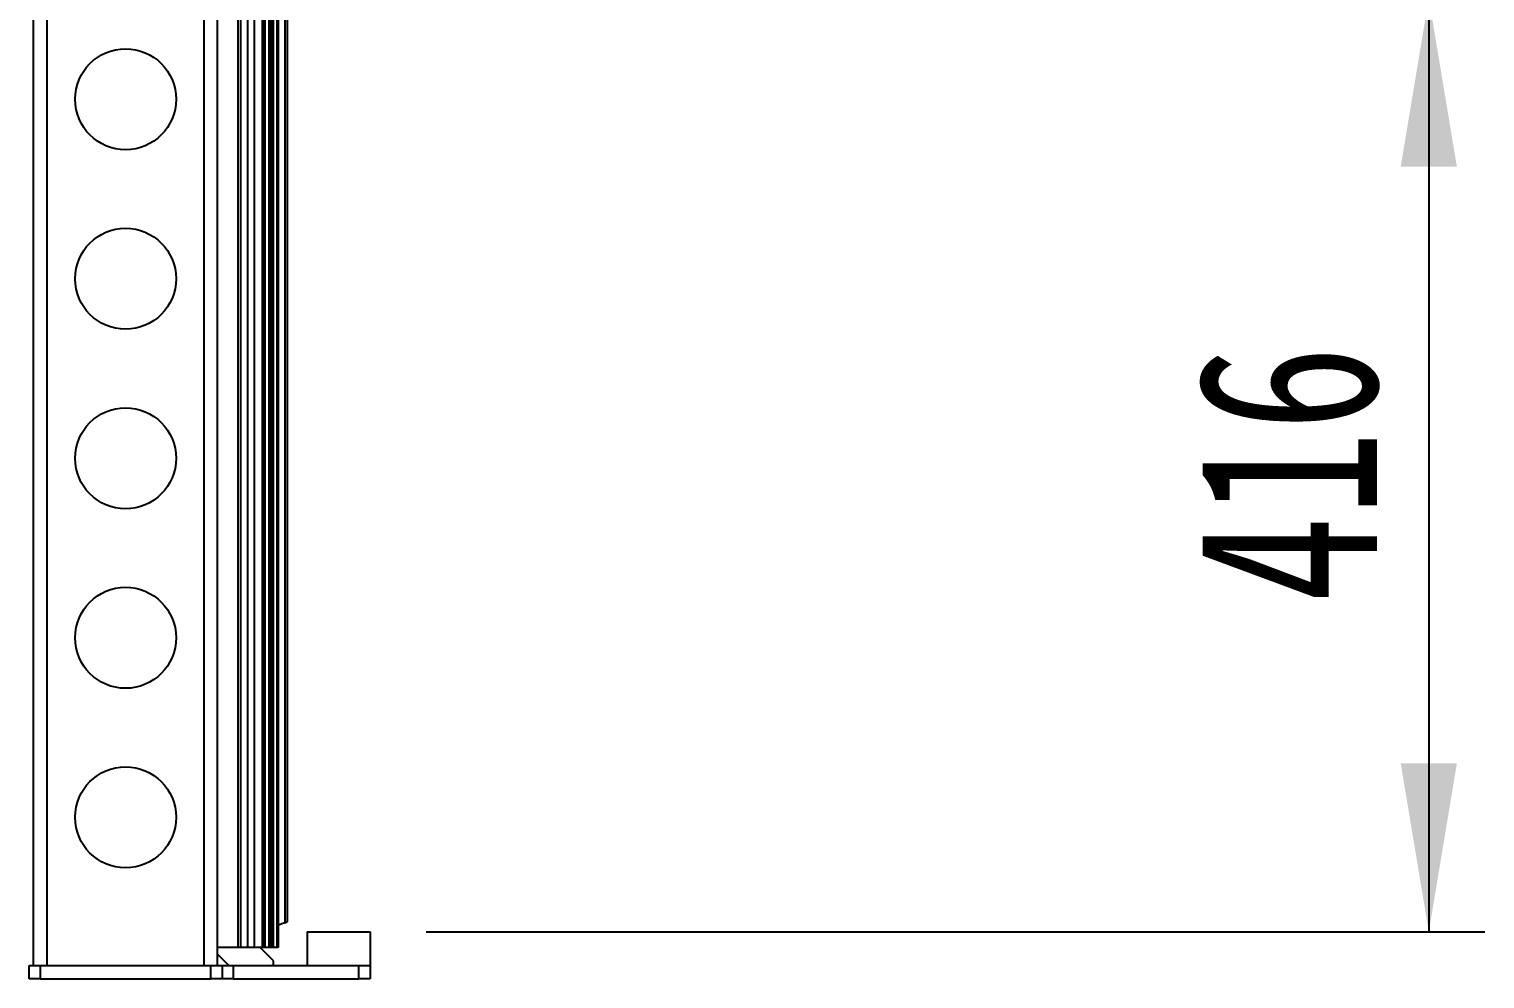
# Model space of a CAD drawing. Header units: millimetres. Extents: x 1 to 7426, y 0 to 5250.
# Drawn here: x 1871 to 2520, y 3117 to 3540 of the extents above; entities that cross this region are included whole.
import ezdxf

# ---------------------------------------------------------------- set-up
doc = ezdxf.new("R2010")
doc.units = ezdxf.units.MM
doc.header["$LTSCALE"] = 25
doc.layers.add('标注层', color=137, linetype='Continuous', lineweight=25)
doc.styles.add('SLDTEXTSTYLE2', font='TXT', dxfattribs={"width": 0.7})
doc.dimstyles.new('SLDDIMSTYLE0', dxfattribs={"dimtxt": 80, "dimasz": 75, "dimexe": 0, "dimexo": 0.0625, "dimgap": 20, "dimtad": 2, "dimrnd": 1e-09, "dimzin": 12, "dimdsep": 46, "dimtxsty": 'SLDTEXTSTYLE2', "dimsah": 1, "dimcen": 0.09, "dimadec": 0, "dimazin": 3, "dimtfac": 1, "dimtofl": 0, "dimtmove": 0, "dimatfit": 3, "dimfxl": 0, "dimfrac": 2, "dimtolj": 1, "dimtzin": 12, "dimarcsym": 0})

# ---------------------------------------------------------------- blocks, each defined once
blk = doc.blocks.new('_D_4')
at = {"layer": '标注层'}
for p, q in [((2046.27, 3554.04), (2520.15, 3554.04)), ((2495.15, 3554.04), (2495.15, 3138.04)), ((2048.27, 3138.04), (2520.15, 3138.04))]:
    blk.add_line(p, q, dxfattribs=at)
for points in [[(2495.15, 3554.04), (2482.65, 3479.04), (2507.65, 3479.04)], [(2495.15, 3138.04), (2507.65, 3213.04), (2482.65, 3213.04)]]:
    blk.add_solid(points, dxfattribs=at)
at = {"layer": '标注层', "insert": (2392.02, 3285), "char_height": 80, "attachment_point": 1, "rotation": 90, "style": 'SLDTEXTSTYLE2'}
blk.add_mtext('416', dxfattribs=at)

msp = doc.modelspace()

# ---------------------------------------------------------------- linework, layer by layer
at = {"color": 7, "linetype": 'Continuous', "lineweight": 25}
for p, q in [((1873.272, 3123.044), (1873.272, 3989.044)), ((1879.272, 3123.044), (1879.272, 3989.044)), ((1949.272, 3123.044), (1949.272, 3989.044)), ((1955.272, 3123.044), (1955.272, 3989.044)), ((1964.272, 3981.044), (1964.272, 3131.044)), ((1965.472, 3971.044), (1965.472, 3131.044)), ((1968.772, 3131.044), (1968.772, 3971.044)), ((1971.772, 3131.044), (1971.772, 3559.244)), ((1975.267, 3131.044), (1975.267, 3559.244)), ((1982.272, 3559.244), (1982.272, 3131.044)), ((1985.272, 3559.244), (1985.272, 3142.056)), ((1986.272, 3559.244), (1986.272, 3142.411)), ((1985.272, 3142.056), (1982.272, 3140.992)), ((1985.272, 3142.056), (1986.272, 3142.411)), ((1995.272, 3138.044), (1995.272, 3123.044)), ((1995.272, 3138.044), (2023.272, 3138.044)), ((2023.272, 3138.044), (2023.272, 3123.044)), ((1964.272, 3131.044), (1955.272, 3131.044)), ((1955.272, 3128.044), (1960.272, 3123.044)), ((1965.472, 3131.044), (1964.272, 3131.044)), ((1968.772, 3131.044), (1965.472, 3131.044)), ((1971.772, 3131.044), (1968.772, 3131.044)), ((1975.267, 3131.044), (1971.772, 3131.044)), ((1980.272, 3125.044), (1974.272, 3131.044)), ((1976.148, 3131.044), (1975.267, 3131.044)), ((1976.402, 3131.044), (1976.148, 3131.044)), ((1978.271, 3131.044), (1976.402, 3131.044)), ((1978.744, 3131.044), (1978.271, 3131.044)), ((1979.6, 3131.044), (1978.744, 3131.044)), ((1980.073, 3131.044), (1979.6, 3131.044)), ((1981.883, 3131.044), (1980.073, 3131.044)), ((1982.272, 3131.044), (1981.883, 3131.044)), ((1871.272, 3117.044), (1871.272, 3123.044)), ((1871.272, 3123.044), (1873.272, 3123.044)), ((1873.272, 3123.044), (1879.272, 3123.044)), ((1876.272, 3123.044), (1876.272, 3117.044)), ((1876.272, 3123.044), (1952.272, 3123.044)), ((1949.272, 3123.044), (1955.272, 3123.044)), ((1952.272, 3117.044), (1952.272, 3123.044)), ((1955.272, 3123.044), (1957.272, 3123.044)), ((1957.272, 3123.044), (1957.272, 3117.044)), ((1957.272, 3123.044), (1962.272, 3123.044)), ((1962.272, 3123.044), (1962.272, 3117.044)), ((1962.272, 3123.044), (2018.272, 3123.044)), ((1980.272, 3123.044), (1980.272, 3125.044)), ((2018.272, 3117.044), (2018.272, 3123.044)), ((2018.272, 3123.044), (2023.272, 3123.044)), ((2023.272, 3123.044), (2023.272, 3117.044)), ((1876.272, 3117.044), (1871.272, 3117.044)), ((1876.272, 3117.044), (1952.272, 3117.044)), ((1957.272, 3117.044), (1952.272, 3117.044)), ((1962.272, 3117.044), (1957.272, 3117.044)), ((1962.272, 3117.044), (2018.272, 3117.044)), ((2023.272, 3117.044), (2018.272, 3117.044))]:
    msp.add_line(p, q, dxfattribs=at)
at = {"color": 8, "linetype": 'Continuous', "lineweight": 25}
for p, q in [((1976.148, 3131.044), (1976.148, 3559.244)), ((1976.402, 3559.244), (1976.402, 3131.044)), ((1978.271, 3131.044), (1978.271, 3559.244)), ((1978.744, 3559.244), (1978.744, 3131.044)), ((1979.6, 3131.044), (1979.6, 3559.244)), ((1980.073, 3559.244), (1980.073, 3131.044)), ((1981.883, 3131.044), (1981.883, 3559.244))]:
    msp.add_line(p, q, dxfattribs=at)
at = {"color": 7, "linetype": 'Continuous', "lineweight": 25}
for centre in [(1914.272, 3509.044), (1914.272, 3429.044), (1914.272, 3349.044), (1914.272, 3269.044), (1914.272, 3189.044)]:
    msp.add_circle(centre, 22.5, dxfattribs=at)

# ---------------------------------------------------------------- dimensions: what is measured, and where the dimension line sits
at = {"layer": '标注层'}
dim = msp.add_linear_dim(base=(2495.145, 3138.044), p1=(2021.272, 3554.044), p2=(2023.272, 3138.044), angle=90, dimstyle='SLDDIMSTYLE0', dxfattribs=at)
dim.commit()
dim.dimension.update_dxf_attribs({"geometry": '_D_4', "text_midpoint": (2495.145, 3337.615), "dimtype": 160})

doc.saveas('drawing.dxf')
